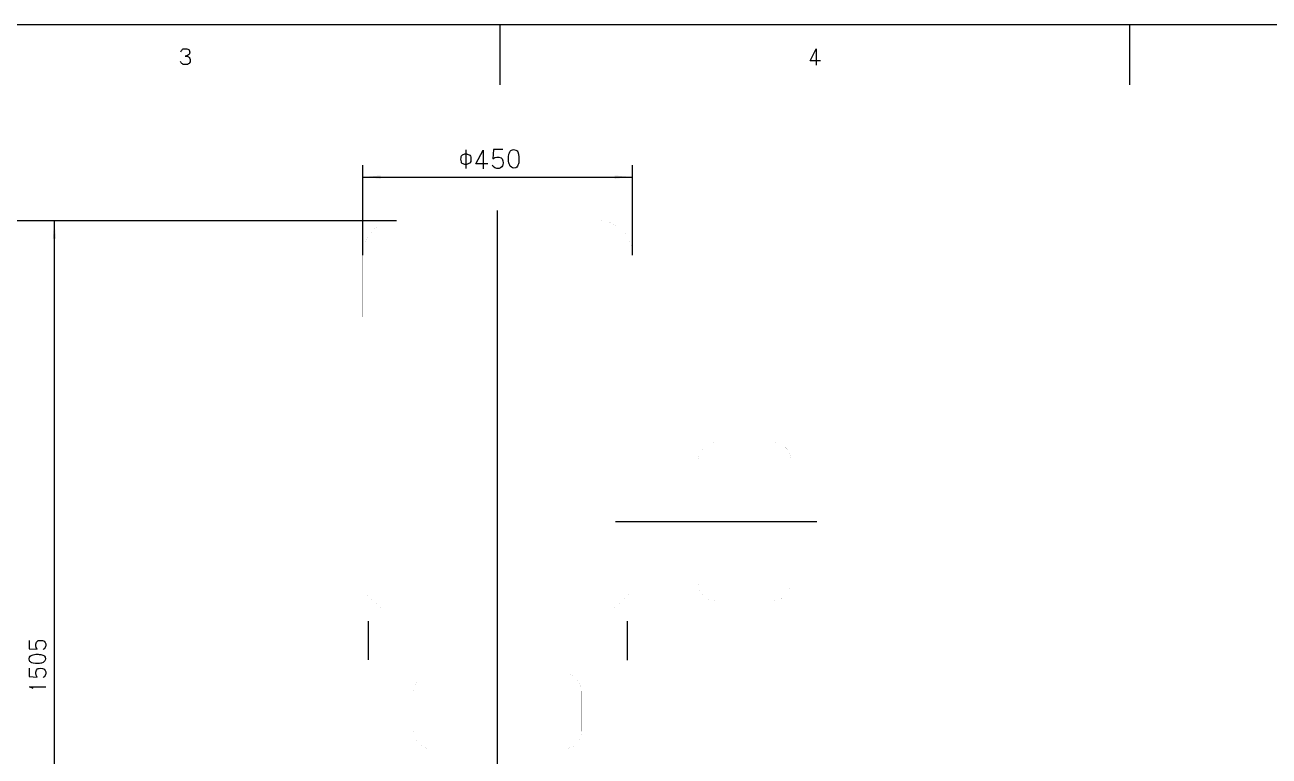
# Model space of a CAD drawing. Extents: x 0 to 8410, y 0 to 11890.
# Drawn here: x 2361 to 4437, y 10669 to 11890 of the extents above; entities that cross this region are included whole.
import ezdxf

# ---------------------------------------------------------------- set-up
doc = ezdxf.new("R2010")
doc.units = 0
doc.header["$MEASUREMENT"] = 0
for name, color, linetype in [('6', 7, 'Continuous'), ('8', 7, 'Continuous'), ('9', 7, 'Continuous')]:
    doc.layers.add(name, color=color, linetype=linetype)

# ---------------------------------------------------------------- blocks, each defined once
blk = doc.blocks.new('BLKENT12')
at = {"layer": '6', "color": 2, "linetype": 'Continuous'}
for p, q in [((3088.57, 11669.8), (3088.15, 11668)), ((3088.99, 11670.7), (3088.57, 11669.8)), ((3089.41, 11671.4), (3088.99, 11670.7)), ((3090.35, 11672.5), (3089.41, 11671.4)), ((3094.22, 11674.1), (3090.35, 11672.5)), ((3099.03, 11674.1), (3094.22, 11674.1)), ((3096.63, 11681.4), (3096.63, 11649.9)), ((3099.03, 11674.1), (3102.27, 11673.1)), ((3102.27, 11673.1), (3103.21, 11672.5)), ((3103.21, 11672.5), (3104.26, 11670.9)), ((3104.26, 11670.9), (3104.78, 11669.6)), ((3104.78, 11669.6), (3105.1, 11668)), ((3113.67, 11658.1), (3125.38, 11680.8)), ((3125.38, 11680.8), (3125.38, 11649.8)), ((3142.74, 11681.6), (3141.91, 11666.4)), ((3158.64, 11681.6), (3142.74, 11681.6)), ((3167.94, 11669.4), (3168.57, 11674.1)), ((3168.57, 11674.1), (3169.3, 11676.5)), ((3169.3, 11676.5), (3170.04, 11677.9)), ((3170.04, 11677.9), (3170.77, 11679.2)), ((3170.77, 11679.2), (3171.92, 11680.3)), ((3171.92, 11680.3), (3172.96, 11681)), ((3172.96, 11681), (3176.52, 11681.8)), ((3176.52, 11681.8), (3180.28, 11681)), ((3180.28, 11681), (3182.17, 11679.8)), ((3182.17, 11679.8), (3183.32, 11678.1)), ((3183.32, 11678.1), (3184.78, 11674.2)), ((3184.78, 11674.2), (3185.41, 11669.1)), ((3088.15, 11668), (3088.05, 11665.8)), ((3088.05, 11665.8), (3088.15, 11663.5)), ((3088.15, 11663.5), (3088.68, 11661.1)), ((3088.68, 11661.1), (3089.1, 11660.3)), ((3089.1, 11660.3), (3090.14, 11659)), ((3090.14, 11659), (3094.22, 11657.4)), ((3094.22, 11657.4), (3099.03, 11657.4)), ((3103.11, 11658.9), (3099.03, 11657.4)), ((3104.15, 11660.3), (3103.11, 11658.9)), ((3104.78, 11661.8), (3104.15, 11660.3)), ((3105.1, 11663.5), (3104.78, 11661.8)), ((3105.1, 11668), (3105.2, 11665.8)), ((3105.2, 11665.8), (3105.1, 11663.5)), ((3133.44, 11658.1), (3113.67, 11658.1)), ((3141.91, 11654.4), (3141.28, 11655.4)), ((3141.91, 11666.4), (3145.36, 11668.2)), ((3142.43, 11653.3), (3141.91, 11654.4)), ((3144.94, 11651.2), (3142.43, 11653.3)), ((3146.82, 11650.4), (3144.94, 11651.2)), ((3145.36, 11668.2), (3148.49, 11669)), ((3148.39, 11650.1), (3146.82, 11650.4)), ((3152.15, 11650.1), (3148.39, 11650.1)), ((3148.49, 11669), (3151.53, 11669)), ((3151.53, 11669), (3155.5, 11667.7)), ((3154.77, 11651.2), (3152.15, 11650.1)), ((3156.86, 11653), (3154.77, 11651.2)), ((3155.5, 11667.7), (3157.38, 11666.1)), ((3157.8, 11654.6), (3156.86, 11653)), ((3157.38, 11666.1), (3158.11, 11664.6)), ((3158.43, 11656.3), (3157.8, 11654.6)), ((3158.11, 11664.6), (3158.53, 11662.7)), ((3158.74, 11659.5), (3158.43, 11656.3)), ((3158.53, 11662.7), (3158.74, 11659.5)), ((3167.94, 11663.8), (3167.94, 11669.4)), ((3168.05, 11662.2), (3167.94, 11663.8)), ((3168.26, 11659.5), (3168.05, 11662.2)), ((3168.78, 11658.1), (3168.26, 11659.5)), ((3170.04, 11655.4), (3168.78, 11658.1)), ((3170.87, 11654.1), (3170.04, 11655.4)), ((3172.96, 11652.2), (3170.87, 11654.1)), ((3174.53, 11651.2), (3172.96, 11652.2)), ((3176.62, 11650.7), (3174.53, 11651.2)), ((3179.87, 11651.4), (3177.04, 11650.7)), ((3181.64, 11652.3), (3179.87, 11651.4)), ((3182.9, 11654.1), (3181.64, 11652.3)), ((3183.74, 11655.7), (3182.9, 11654.1)), ((3184.36, 11657.8), (3183.74, 11655.7)), ((3184.89, 11659.8), (3184.36, 11657.8)), ((3185.3, 11662.7), (3184.89, 11659.8)), ((3185.41, 11665), (3185.3, 11662.7)), ((3185.41, 11669.1), (3185.41, 11665))]:
    blk.add_line(p, q, dxfattribs=at)
at = {"layer": '6', "color": 1, "linetype": 'Continuous'}
for p, q in [((2924.8, 11505.4), (2924.8, 11655.8)), ((3374.8, 11505.4), (3374.8, 11655.8)), ((2924.8, 11635.8), (3374.8, 11635.8))]:
    blk.add_line(p, q, dxfattribs=at)
for points in [[(2924.8, 11635.8), (2954.69, 11638.4), (2954.69, 11633.2)], [(3374.8, 11635.8), (3344.91, 11633.2), (3344.91, 11638.4)]]:
    blk.add_solid(points, dxfattribs=at)
blk = doc.blocks.new('BLKENT293')
at = {"layer": '6', "color": 1, "linetype": 'Continuous'}
for p, q in [((2981.05, 11562.9), (2390.03, 11562.9)), ((2410.02, 10057.9), (2410.03, 11562.9)), ((2944.8, 10057.9), (2390.02, 10057.9))]:
    blk.add_line(p, q, dxfattribs=at)
at = {"layer": '6', "color": 2, "linetype": 'Continuous'}
for p, q in [((2368.17, 10861.9), (2368.17, 10848)), ((2380.35, 10859.2), (2381.75, 10860.8)), ((2381.75, 10860.8), (2383.01, 10861.5)), ((2383.01, 10861.5), (2384.69, 10861.8)), ((2384.69, 10861.8), (2387.49, 10862)), ((2387.49, 10862), (2390.29, 10861.7)), ((2390.29, 10861.7), (2391.83, 10861.2)), ((2391.83, 10861.2), (2393.23, 10860.4)), ((2393.23, 10860.4), (2394.77, 10858.5)), ((2368.17, 10848), (2381.47, 10847.3)), ((2379.23, 10855.7), (2380.35, 10859.2)), ((2379.23, 10853.1), (2379.23, 10855.7)), ((2379.93, 10850.3), (2379.23, 10853.1)), ((2381.47, 10847.3), (2379.93, 10850.3)), ((2391.97, 10847.3), (2391.13, 10846.7)), ((2392.95, 10847.7), (2391.97, 10847.3)), ((2394.77, 10849.9), (2392.95, 10847.7)), ((2394.77, 10858.5), (2395.75, 10856.3)), ((2395.47, 10851.6), (2394.77, 10849.9)), ((2395.75, 10853), (2395.47, 10851.6)), ((2395.75, 10856.3), (2395.75, 10853)), ((2368.03, 10830.9), (2368.73, 10834.2)), ((2368.73, 10827.8), (2368.03, 10830.9)), ((2368.73, 10834.2), (2369.71, 10835.8)), ((2369.29, 10826.9), (2368.73, 10827.8)), ((2370.27, 10825.9), (2369.29, 10826.9)), ((2369.71, 10835.8), (2371.25, 10836.9)), ((2371.39, 10825.2), (2370.27, 10825.9)), ((2371.25, 10836.9), (2374.61, 10838.1)), ((2372.65, 10824.6), (2371.39, 10825.2)), ((2374.75, 10824), (2372.65, 10824.6)), ((2374.61, 10838.1), (2379.09, 10838.7)), ((2378.81, 10823.4), (2374.75, 10824)), ((2383.71, 10823.4), (2378.81, 10823.4)), ((2379.09, 10838.7), (2382.73, 10838.7)), ((2382.73, 10838.7), (2384.69, 10838.6)), ((2385.11, 10823.5), (2383.71, 10823.4)), ((2384.69, 10838.6), (2387.21, 10838.2)), ((2387.49, 10823.7), (2385.11, 10823.5)), ((2387.21, 10838.2), (2389.03, 10837.8)), ((2388.75, 10824.1), (2387.49, 10823.7)), ((2391.13, 10825.2), (2388.75, 10824.1)), ((2389.03, 10837.8), (2390.85, 10837.2)), ((2390.85, 10837.2), (2392.25, 10836.5)), ((2392.25, 10826), (2391.13, 10825.2)), ((2392.25, 10836.5), (2393.79, 10835.4)), ((2393.93, 10827.8), (2392.25, 10826)), ((2393.79, 10835.4), (2394.63, 10833.8)), ((2394.77, 10829.2), (2393.93, 10827.8)), ((2394.63, 10833.8), (2395.19, 10831.4)), ((2395.19, 10831), (2394.77, 10829.2)), ((2368.17, 10815.3), (2368.17, 10801.4)), ((2368.17, 10801.4), (2381.47, 10800.6)), ((2379.23, 10809), (2380.35, 10812.5)), ((2379.23, 10806.4), (2379.23, 10809)), ((2379.93, 10803.6), (2379.23, 10806.4)), ((2381.47, 10800.6), (2379.93, 10803.6)), ((2380.35, 10812.5), (2381.75, 10814.2)), ((2381.75, 10814.2), (2383.01, 10814.8)), ((2383.01, 10814.8), (2384.69, 10815.2)), ((2384.69, 10815.2), (2387.49, 10815.4)), ((2387.49, 10815.4), (2390.29, 10815.1)), ((2390.29, 10815.1), (2391.83, 10814.5)), ((2391.97, 10800.6), (2391.13, 10800.1)), ((2391.83, 10814.5), (2393.23, 10813.7)), ((2392.95, 10801.1), (2391.97, 10800.6)), ((2394.77, 10803.3), (2392.95, 10801.1)), ((2393.23, 10813.7), (2394.77, 10811.9)), ((2394.77, 10811.9), (2395.75, 10809.6)), ((2395.47, 10804.9), (2394.77, 10803.3)), ((2395.75, 10806.3), (2395.47, 10804.9)), ((2395.75, 10809.6), (2395.75, 10806.3)), ((2374.75, 10781.4), (2368.45, 10784.5)), ((2368.45, 10784.5), (2395.89, 10784.5))]:
    blk.add_line(p, q, dxfattribs=at)
at = {"layer": '6', "color": 1, "linetype": 'Continuous'}
for points in [[(2410.03, 11562.9), (2412.65, 11533.1), (2407.42, 11533.1)], [(2410.02, 10057.9), (2407.41, 10087.8), (2412.64, 10087.8)]]:
    blk.add_solid(points, dxfattribs=at)
blk = doc.blocks.new('BLKENT294')
at = {"layer": '6', "color": 1, "linetype": 'Continuous'}
blk.add_line((2981.05, 11562.9), (1267.72, 11563), dxfattribs=at)
blk = doc.blocks.new('BLKENT714')
at = {"layer": '8', "color": 15, "linetype": 'Continuous'}
for p, q in [((8410, 11890), (0, 11890)), ((3153.75, 11790), (3153.75, 11890)), ((4205, 11790), (4205, 11890))]:
    blk.add_line(p, q, dxfattribs=at)
at = {"layer": '8', "color": 2, "linetype": 'Continuous'}
for p, q in [((2621.03, 11845.2), (2621.58, 11846.3)), ((2621.58, 11846.3), (2622.13, 11847.4)), ((2622.13, 11847.4), (2623.05, 11848.5)), ((2623.05, 11848.5), (2623.87, 11849.4)), ((2623.87, 11849.4), (2624.97, 11849.9)), ((2624.97, 11849.9), (2626.25, 11850.2)), ((2626.25, 11850.2), (2629.36, 11850.2)), ((2630.46, 11838.3), (2628.45, 11837.9)), ((2628.45, 11837.9), (2630.09, 11837.8)), ((2629.36, 11850.2), (2631.28, 11850.1)), ((2630.09, 11837.8), (2632.75, 11837.2)), ((2632.11, 11838.9), (2630.46, 11838.3)), ((2631.28, 11850.1), (2632.93, 11849.5)), ((2633.94, 11840), (2632.11, 11838.9)), ((2632.75, 11837.2), (2634.03, 11836.8)), ((2632.93, 11849.5), (2634.21, 11848.7)), ((2635.4, 11841.5), (2633.94, 11840)), ((2634.03, 11836.8), (2635.22, 11835.7)), ((2634.21, 11848.7), (2635.13, 11847.7)), ((2635.13, 11847.7), (2635.77, 11846.3)), ((2635.77, 11842.8), (2635.4, 11841.5)), ((2635.77, 11846.3), (2636.04, 11844.6)), ((2636.04, 11844.6), (2635.77, 11842.8)), ((3671.09, 11829.8), (3681.34, 11849.7)), ((3681.34, 11849.7), (3681.34, 11822.5)), ((2621.58, 11826.8), (2620.67, 11828.9)), ((2622.5, 11825.7), (2621.58, 11826.8)), ((2623.87, 11824.7), (2622.5, 11825.7)), ((2625.24, 11824), (2623.87, 11824.7)), ((2627.35, 11823.9), (2625.24, 11824)), ((2632.11, 11823.9), (2627.35, 11823.9)), ((2633.66, 11824.7), (2632.11, 11823.9)), ((2634.94, 11825.7), (2633.66, 11824.7)), ((2635.77, 11826.7), (2634.94, 11825.7)), ((2635.22, 11835.7), (2636.22, 11834)), ((2636.41, 11828.5), (2635.77, 11826.7)), ((2636.22, 11834), (2636.5, 11832.4)), ((2636.5, 11829.8), (2636.41, 11828.5)), ((2636.5, 11832.4), (2636.5, 11829.8)), ((3688.39, 11829.8), (3671.09, 11829.8))]:
    blk.add_line(p, q, dxfattribs=at)
at = {"layer": '8', "color": 7, "linetype": 'Continuous', "const_width": 0.03}
blk.add_lwpolyline([(8310, 11790), (250, 11790)], dxfattribs=at)
blk = doc.blocks.new('BLKENT826')
at = {"layer": '9', "color": 7, "linetype": 'Continuous', "const_width": 0.03}
for points in [[(2918.18, 10862.3), (2918.18, 10879.5)], [(3381.42, 10879.5), (2918.18, 10879.5)], [(2918.18, 10862.3), (3381.42, 10862.3)], [(3381.42, 10862.3), (3381.42, 10879.5)]]:
    blk.add_lwpolyline(points, dxfattribs=at)
blk = doc.blocks.new('BLKENT827')
at = {"layer": '9', "color": 7, "linetype": 'Continuous', "const_width": 0.03}
for points in [[(2918.18, 10845), (2918.18, 10862.3)], [(3381.42, 10862.3), (2918.18, 10862.3)], [(3381.42, 10845), (3381.42, 10862.3)], [(2918.18, 10845), (3381.42, 10845)]]:
    blk.add_lwpolyline(points, dxfattribs=at)

msp = doc.modelspace()

# ---------------------------------------------------------------- linework, layer by layer
at = {"layer": '6'}
for p, q in [((3149.8, 7450.83), (3149.8, 11579.7)), ((3346.67, 11060.3), (3682.54, 11060.3)), ((2933.82, 10893.8), (2933.82, 10829.3)), ((3365.78, 10893.8), (3365.78, 10829))]:
    msp.add_line(p, q, dxfattribs=at)
at = {"layer": '6', "const_width": 0.03}
for points in [[(2943.42, 11548.2), (2938.6, 11543.1)], [(2948.79, 11552.5), (2943.42, 11548.2)], [(2954.65, 11556.2), (2948.79, 11552.5)], [(2960.9, 11559.1), (2954.65, 11556.2)], [(2967.45, 11561.2), (2960.9, 11559.1)], [(2974.2, 11562.5), (2967.45, 11561.2)], [(2981.05, 11562.9), (2974.2, 11562.5)], [(2981.05, 11562.9), (3318.55, 11562.9)], [(3324.43, 11562.6), (3318.55, 11562.9)], [(3331.2, 11561.5), (3324.43, 11562.6)], [(3337.79, 11559.5), (3331.2, 11561.5)], [(3344.09, 11556.7), (3337.79, 11559.5)], [(3350, 11553.1), (3344.09, 11556.7)], [(3355.45, 11548.8), (3350, 11553.1)], [(3360.35, 11543.9), (3355.45, 11548.8)], [(2928.2, 11525.1), (2926.25, 11518.3)], [(2930.93, 11531.5), (2928.2, 11525.1)], [(2934.42, 11537.6), (2930.93, 11531.5)], [(2938.6, 11543.1), (2934.42, 11537.6)], [(3364.63, 11538.4), (3360.35, 11543.9)], [(3368.22, 11532.4), (3364.63, 11538.4)], [(3371.06, 11526), (3368.22, 11532.4)], [(3373.13, 11519.3), (3371.06, 11526)], [(2925.11, 11511.4), (2924.8, 11505.4)], [(2924.8, 11402.3), (2924.8, 11505.4)], [(2926.25, 11518.3), (2925.11, 11511.4)], [(3374.38, 11512.4), (3373.13, 11519.3)], [(3374.8, 11505.4), (3374.38, 11512.4)], [(3374.8, 11505.4), (3374.8, 11402.3)], [(2924.8, 11402.3), (3374.8, 11402.3)], [(2927.62, 10941.6), (2927.62, 11402.3)], [(3371.99, 11402.3), (3371.99, 10941.6)], [(2981.05, 11351.1), (2981.05, 10987.7)], [(3037.3, 11351.1), (3037.3, 10987.7)], [(3093.55, 11351.1), (3093.55, 10987.7)], [(3206.05, 11351.1), (3206.05, 10987.7)], [(3262.3, 11351.1), (3262.3, 10997.4)], [(3318.55, 11351.1), (3318.55, 10997.4)], [(3512.97, 11192.1), (3509.54, 11191.9)], [(3512.97, 11192.1), (3610.82, 11192.1)], [(3613.76, 11191.9), (3610.82, 11192.1)], [(3486.54, 11173.2), (3485.57, 11169.8)], [(3487.91, 11176.4), (3486.54, 11173.2)], [(3489.65, 11179.4), (3487.91, 11176.4)], [(3491.74, 11182.2), (3489.65, 11179.4)], [(3494.15, 11184.7), (3491.74, 11182.2)], [(3496.84, 11186.9), (3494.15, 11184.7)], [(3499.77, 11188.7), (3496.84, 11186.9)], [(3502.89, 11190.2), (3499.77, 11188.7)], [(3506.17, 11191.3), (3502.89, 11190.2)], [(3509.54, 11191.9), (3506.17, 11191.3)], [(3617.15, 11191.4), (3613.76, 11191.9)], [(3620.44, 11190.4), (3617.15, 11191.4)], [(3623.59, 11189), (3620.44, 11190.4)], [(3626.55, 11187.2), (3623.59, 11189)], [(3629.27, 11185), (3626.55, 11187.2)], [(3631.72, 11182.6), (3629.27, 11185)], [(3633.86, 11179.8), (3631.72, 11182.6)], [(3635.65, 11176.8), (3633.86, 11179.8)], [(3637.08, 11173.6), (3635.65, 11176.8)], [(3638.11, 11170.3), (3637.08, 11173.6)], [(3485, 11166.3), (3484.85, 11163.3)], [(3484.85, 10957.3), (3484.85, 11163.3)], [(3485.57, 11169.8), (3485, 11166.3)], [(3638.74, 11166.8), (3638.11, 11170.3)], [(3638.95, 11163.3), (3638.74, 11166.8)], [(3638.95, 11163.3), (3638.95, 10957.3)], [(3371.99, 11142.5), (3484.85, 11142.5)], [(3484.85, 10975.7), (3371.99, 10975.7)], [(3484.85, 10957.3), (3485.05, 10953.8)], [(3485.05, 10953.8), (3485.68, 10950.3)], [(3485.68, 10950.3), (3486.71, 10947)], [(3486.71, 10947), (3488.14, 10943.8)], [(3488.14, 10943.8), (3489.93, 10940.8)], [(3634.14, 10941.2), (3635.88, 10944.2)], [(3635.88, 10944.2), (3637.25, 10947.5)], [(3637.25, 10947.5), (3638.23, 10950.8)], [(3638.23, 10950.8), (3638.79, 10954.3)], [(3638.79, 10954.3), (3638.95, 10957.3)], [(2924.8, 10941.6), (3374.8, 10941.6)], [(2927.62, 10941.6), (2955.74, 10915.5)], [(3343.86, 10915.5), (3371.99, 10941.6)], [(3489.93, 10940.8), (3492.07, 10938.1)], [(3492.07, 10938.1), (3494.52, 10935.6)], [(3494.52, 10935.6), (3497.24, 10933.4)], [(3497.24, 10933.4), (3500.2, 10931.7)], [(3500.2, 10931.7), (3503.35, 10930.3)], [(3503.35, 10930.3), (3506.64, 10929.3)], [(3506.64, 10929.3), (3510.03, 10928.7)], [(3510.03, 10928.7), (3512.97, 10928.5)], [(3610.82, 10928.5), (3512.97, 10928.5)], [(3610.82, 10928.5), (3614.25, 10928.7)], [(3614.25, 10928.7), (3617.63, 10929.4)], [(3617.63, 10929.4), (3620.9, 10930.4)], [(3620.9, 10930.4), (3624.03, 10931.9)], [(3624.03, 10931.9), (3626.95, 10933.7)], [(3626.95, 10933.7), (3629.64, 10935.9)], [(3629.64, 10935.9), (3632.05, 10938.4)], [(3632.05, 10938.4), (3634.14, 10941.2)], [(3346.67, 10915.5), (2952.93, 10915.5)], [(2955.74, 10915.5), (2955.74, 10879.5)], [(3343.86, 10915.5), (3343.86, 10879.5)], [(2952.93, 10845), (2952.93, 10642.4)], [(3346.67, 10845), (3346.67, 10642.4)], [(3259.75, 10806.8), (3039.85, 10806.8)], [(3103.26, 10806.8), (3103.26, 10770)], [(3196.34, 10806.8), (3196.34, 10770)], [(3009.85, 10776.8), (3009.85, 10710.6)], [(3289.75, 10710.6), (3289.75, 10776.8)], [(3009.85, 10770), (3289.75, 10770)], [(3009.85, 10738.1), (3289.75, 10738.1)], [(3289.75, 10710.6), (3009.85, 10710.6)], [(3103.26, 10710.6), (3103.26, 10680.6)], [(3196.34, 10710.6), (3196.34, 10680.6)], [(3039.85, 10680.6), (3259.75, 10680.6)]]:
    msp.add_lwpolyline(points, dxfattribs=at)
for points in [[(3039.85, 10806.8, 0.414214), (3009.85, 10776.8, -0.1)], [(3289.75, 10776.8, 0.414214), (3259.75, 10806.8, -0.1)], [(3009.85, 10710.6, 0.414214), (3039.85, 10680.6, -0.1)], [(3259.75, 10680.6, 0.414214), (3289.75, 10710.6, -0.1)]]:
    msp.add_lwpolyline(points, format="xyb", dxfattribs=at)

# ---------------------------------------------------------------- block references
at = {"layer": '6'}
for name in ['BLKENT714', 'BLKENT12', 'BLKENT294', 'BLKENT293', 'BLKENT826', 'BLKENT827']:
    msp.add_blockref(name, (0, 0), dxfattribs=at)

doc.saveas('drawing.dxf')
